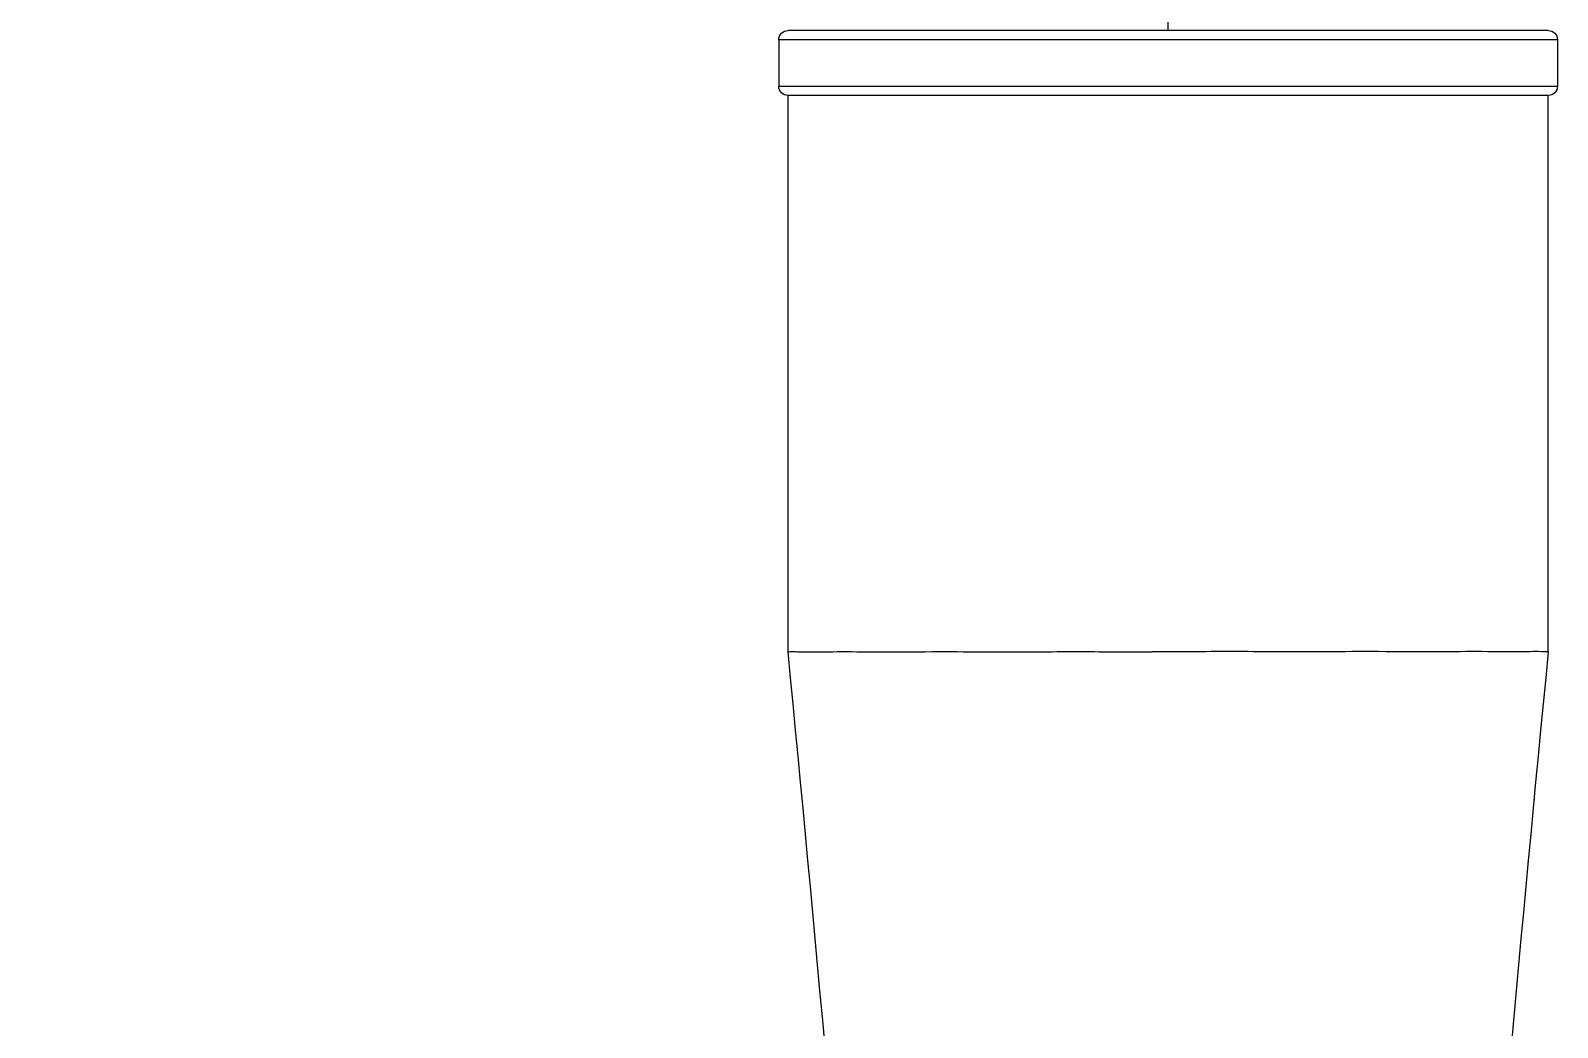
# Model space of a CAD drawing. Header units: millimetres. Extents: x 5401 to 6241, y 1473 to 2067.
# Drawn here: x 5979.13 to 5995.6, y 1842.49 to 1853.24 of the extents above; entities that cross this region are included whole.
import ezdxf

# ---------------------------------------------------------------- set-up
doc = ezdxf.new("R2010")
doc.units = ezdxf.units.MM
doc.linetypes.add('CENTERX2', pattern=[101.6, 63.5, -12.7, 12.7, -12.7])
doc.layers.add('CENTER', color=1, linetype='CENTERX2')

msp = doc.modelspace()

# ---------------------------------------------------------------- linework, layer by layer
at = {"extrusion": (0, 0, -1)}
for p, q in [((5995.5, 1853.237), (5987.3, 1853.237)), ((5995.6, 1853.137), (5987.2, 1853.137)), ((5987.2, 1853.137), (5987.2, 1852.637)), ((5995.6, 1853.137), (5995.6, 1852.637)), ((5987.2, 1852.637), (5995.6, 1852.637)), ((5995.5, 1852.537), (5987.3, 1852.537)), ((5987.3, 1846.537), (5987.3, 1852.537)), ((5995.5, 1846.537), (5995.5, 1852.537)), ((5993.85, 1846.539), (5993.85, 1846.538))]:
    msp.add_line(p, q, dxfattribs=at)
for centre, start, end in [((-5987.3, 1853.137), 0, 90), ((-5995.5, 1853.137), 90, 180), ((-5987.3, 1852.637), 270, 0), ((-5995.5, 1852.637), 180, 270)]:
    msp.add_arc(centre, 0.1, start, end, dxfattribs=at)
for points, knots in [([(5987.3, 1846.537), (5987.3, 1846.538), (5987.315, 1846.539), (5987.387, 1846.54), (5987.452, 1846.537), (5987.631, 1846.537), (5987.744, 1846.539), (5988.016, 1846.54), (5988.174, 1846.537), (5988.529, 1846.536), (5988.724, 1846.539), (5989.1, 1846.54), (5989.274, 1846.538), (5989.728, 1846.536), (5990.016, 1846.539), (5990.614, 1846.54), (5990.92, 1846.537), (5991.228, 1846.537)], [-0.6219099, -0.6219099, -0.6219099, -0.6219099, -0.5606221, -0.5606221, -0.4819343, -0.4819343, -0.4036373, -0.4036373, -0.3247839, -0.3247839, -0.2461692, -0.2461692, -0.1848541, -0.1848541, -0.0926489, -0.0926489, -0.0000346, -0.0000346, -0.0000346, -0.0000346]), ([(5995.5, 1846.537), (5995.5, 1846.537), (5995.499, 1846.537), (5995.485, 1846.537), (5995.449, 1846.539), (5995.326, 1846.54), (5995.239, 1846.537), (5995.019, 1846.537), (5994.886, 1846.539), (5994.577, 1846.54), (5994.402, 1846.537), (5994.016, 1846.536), (5993.806, 1846.539), (5993.407, 1846.54), (5993.225, 1846.538), (5992.751, 1846.536), (5992.455, 1846.539), (5991.846, 1846.54), (5991.537, 1846.537), (5991.228, 1846.537)], [0.6217447, 0.6217447, 0.6217447, 0.6217447, 0.6387129, 0.6387129, 0.7168525, 0.7168525, 0.7954949, 0.7954949, 0.873841, 0.873841, 0.9526445, 0.9526445, 1.0313144, 1.0313144, 1.0925929, 1.0925929, 1.1848246, 1.1848246, 1.2773898, 1.2773898, 1.2773898, 1.2773898])]:
    msp.add_open_spline(points, degree=3, knots=knots)
for points in [[(5988.1, 1837.537), (5987.864, 1840.539), (5987.591, 1843.539), (5987.3, 1846.537)], [(5995.5, 1846.537), (5995.208, 1843.539), (5994.935, 1840.539), (5994.7, 1837.537)]]:
    msp.add_open_spline(points, degree=3)
at = {"layer": 'CENTER', "ltscale": 0.25}
msp.add_arc((5948.573, 1853.497), 42.827, 359.6513, 180.3487, dxfattribs=at)

doc.saveas('drawing.dxf')
